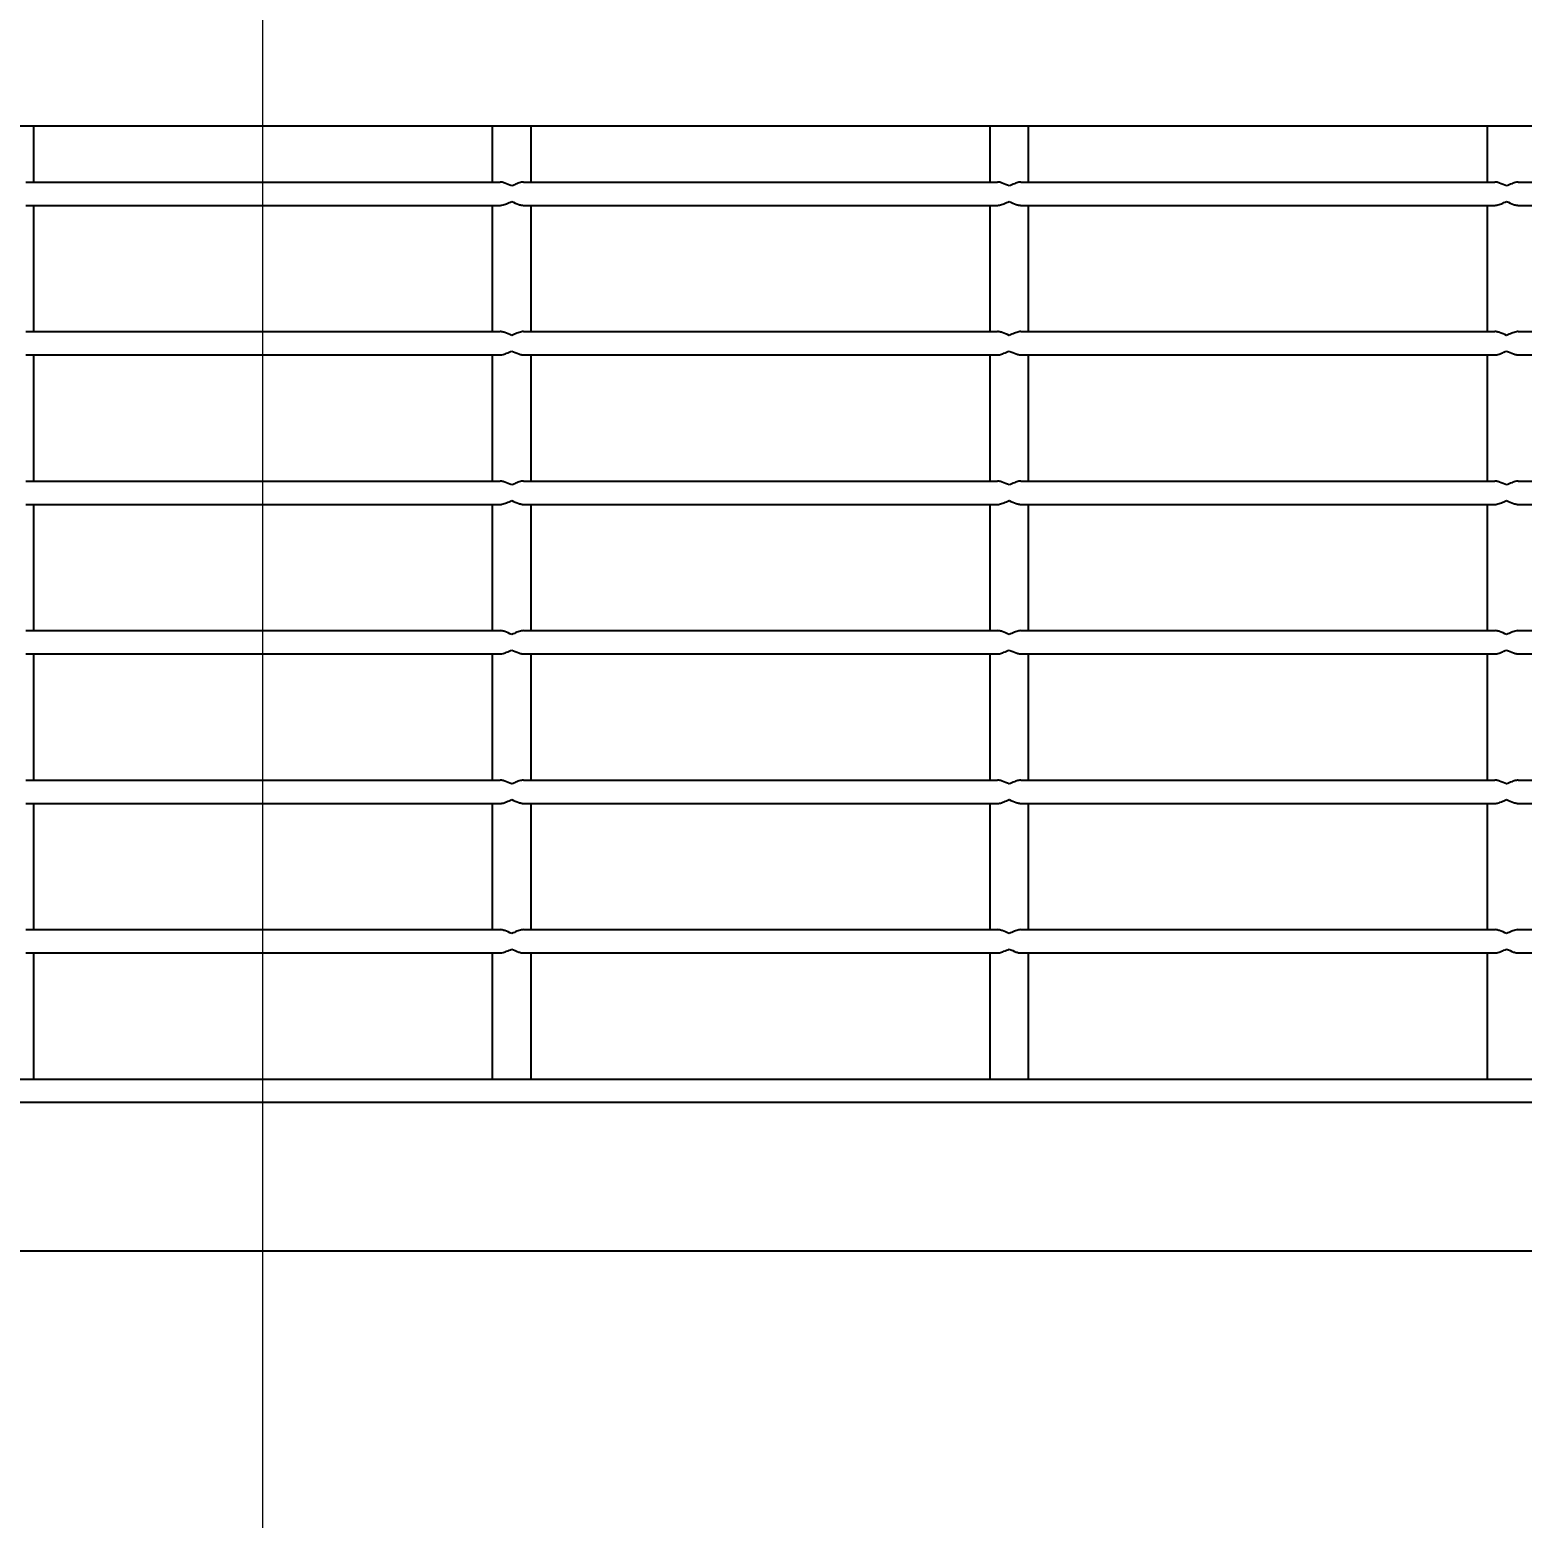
# Model space of a CAD drawing. Header units: millimetres. Extents: x 1293 to 41893, y 1011 to 26911.
# Drawn here: x 13346.9 to 13550.1, y 11144.3 to 11346.9 of the extents above; entities that cross this region are included whole.
import ezdxf

# ---------------------------------------------------------------- set-up
doc = ezdxf.new("R2010")
doc.units = ezdxf.units.MM
doc.header["$LTSCALE"] = 50
doc.linetypes.add('CENTERX2', pattern=[20.32, 12.7, -2.54, 2.54, -2.54])
doc.layers.add('CAPA_1', color=7, linetype='Continuous')
doc.styles.add('SLDTEXTSTYLE0', font='TXT', dxfattribs={"width": 0.75})
doc.dimstyles.new('SLDDIMSTYLE0', dxfattribs={"dimtxt": 100, "dimasz": 100, "dimexe": 0, "dimexo": 0.0625, "dimgap": 25, "dimtad": 2, "dimdec": 0, "dimlfac": 1.5, "dimrnd": 1e-09, "dimzin": 12, "dimdsep": 46, "dimtxsty": 'SLDTEXTSTYLE0', "dimsah": 1, "dimcen": 0.09, "dimadec": 0, "dimazin": 3, "dimtfac": 1, "dimtdec": 0, "dimtofl": 0, "dimtmove": 0, "dimatfit": 3, "dimfxl": 1, "dimfrac": 2, "dimtolj": 1, "dimtzin": 12, "dimarcsym": 0})

# ---------------------------------------------------------------- blocks, each defined once
blk = doc.blocks.new('_D_19')
at = {"layer": 'CAPA_1', "transparency": 16777216}
for p, q in [((16745.16, 13594.82), (16745.16, 10791.15)), ((13378.61, 10942.55), (13378.61, 10791.15)), ((13378.61, 10841.15), (16745.16, 10841.15))]:
    blk.add_line(p, q, dxfattribs=at)
for points in [[(13378.61, 10841.15), (13478.61, 10825.76), (13478.61, 10856.53)], [(16745.16, 10841.15), (16645.16, 10856.53), (16645.16, 10825.76)]]:
    blk.add_solid(points, dxfattribs=at)
at = {"layer": 'CAPA_1', "transparency": 16777216, "insert": (14914.11, 10970.05), "char_height": 100, "attachment_point": 1, "style": 'SLDTEXTSTYLE0'}
blk.add_mtext('5050', dxfattribs=at)

msp = doc.modelspace()

# ---------------------------------------------------------------- linework, layer by layer
at = {"color": 7, "linetype": 'Continuous', "lineweight": 25}
for p, q in [((13124.6101497, 11333.8754316), (13632.6168163, 11333.8754316)), ((13347.3926497, 11326.2132096), (13347.3926497, 11333.8754316)), ((13409.8343163, 11333.8754316), (13409.8343163, 11326.2132096)), ((13415.125983, 11326.2132096), (13415.125983, 11333.8754316)), ((13477.5676497, 11333.8754316), (13477.5676497, 11326.2132096)), ((13482.8593163, 11326.2132096), (13482.8593163, 11333.8754316)), ((13545.300983, 11333.8754316), (13545.300983, 11326.2132096)), ((13346.3343163, 11326.2132096), (13410.8926497, 11326.2132096)), ((13414.0676497, 11326.2132096), (13478.625983, 11326.2132096)), ((13481.800983, 11326.2132096), (13546.3593163, 11326.2132096)), ((13549.5343163, 11326.2132096), (13614.0926497, 11326.2132096)), ((13346.3343163, 11323.0382096), (13410.8926497, 11323.0382096)), ((13347.3926497, 11305.8532096), (13347.3926497, 11323.0382096)), ((13409.8343163, 11323.0382096), (13409.8343163, 11305.8532096)), ((13414.0676497, 11323.0382096), (13478.625983, 11323.0382096)), ((13415.125983, 11305.8532096), (13415.125983, 11323.0382096)), ((13477.5676497, 11323.0382096), (13477.5676497, 11305.8532096)), ((13481.800983, 11323.0382096), (13546.3593163, 11323.0382096)), ((13482.8593163, 11305.8532096), (13482.8593163, 11323.0382096)), ((13545.300983, 11323.0382096), (13545.300983, 11305.8532096)), ((13549.5343163, 11323.0382096), (13614.0926497, 11323.0382096)), ((13346.3343163, 11305.8532096), (13410.8926497, 11305.8532096)), ((13414.0676497, 11305.8532096), (13478.625983, 11305.8532096)), ((13481.800983, 11305.8532096), (13546.3593163, 11305.8532096)), ((13549.5343163, 11305.8532096), (13614.0926497, 11305.8532096)), ((13346.3343163, 11302.6782096), (13410.8926497, 11302.6782096)), ((13347.3926497, 11285.4932096), (13347.3926497, 11302.6782096)), ((13409.8343163, 11302.6782096), (13409.8343163, 11285.4932096)), ((13414.0676497, 11302.6782096), (13478.625983, 11302.6782096)), ((13415.125983, 11285.4932096), (13415.125983, 11302.6782096)), ((13477.5676497, 11302.6782096), (13477.5676497, 11285.4932096)), ((13481.800983, 11302.6782096), (13546.3593163, 11302.6782096)), ((13482.8593163, 11285.4932096), (13482.8593163, 11302.6782096)), ((13545.300983, 11302.6782096), (13545.300983, 11285.4932096)), ((13549.5343163, 11302.6782096), (13614.0926497, 11302.6782096)), ((13346.3343163, 11285.4932096), (13410.8926497, 11285.4932096)), ((13414.0676497, 11285.4932096), (13478.625983, 11285.4932096)), ((13481.800983, 11285.4932096), (13546.3593163, 11285.4932096)), ((13549.5343163, 11285.4932096), (13614.0926497, 11285.4932096)), ((13346.3343163, 11282.3182096), (13410.8926497, 11282.3182096)), ((13347.3926497, 11265.1332096), (13347.3926497, 11282.3182096)), ((13409.8343163, 11282.3182096), (13409.8343163, 11265.1332096)), ((13414.0676497, 11282.3182096), (13478.625983, 11282.3182096)), ((13415.125983, 11265.1332096), (13415.125983, 11282.3182096)), ((13477.5676497, 11282.3182096), (13477.5676497, 11265.1332096)), ((13481.800983, 11282.3182096), (13546.3593163, 11282.3182096)), ((13482.8593163, 11265.1332096), (13482.8593163, 11282.3182096)), ((13545.300983, 11282.3182096), (13545.300983, 11265.1332096)), ((13549.5343163, 11282.3182096), (13614.0926497, 11282.3182096)), ((13346.3343163, 11265.1332096), (13410.8926497, 11265.1332096)), ((13414.0676497, 11265.1332096), (13478.625983, 11265.1332096)), ((13481.800983, 11265.1332096), (13546.3593163, 11265.1332096)), ((13549.5343163, 11265.1332096), (13614.0926497, 11265.1332096)), ((13346.3343163, 11261.9582096), (13410.8926497, 11261.9582096)), ((13347.3926497, 11244.7732096), (13347.3926497, 11261.9582096)), ((13409.8343163, 11261.9582096), (13409.8343163, 11244.7732096)), ((13414.0676497, 11261.9582096), (13478.625983, 11261.9582096)), ((13415.125983, 11244.7732096), (13415.125983, 11261.9582096)), ((13477.5676497, 11261.9582096), (13477.5676497, 11244.7732096)), ((13481.800983, 11261.9582096), (13546.3593163, 11261.9582096)), ((13482.8593163, 11244.7732096), (13482.8593163, 11261.9582096)), ((13545.300983, 11261.9582096), (13545.300983, 11244.7732096)), ((13549.5343163, 11261.9582096), (13614.0926497, 11261.9582096)), ((13346.3343163, 11244.7732096), (13410.8926497, 11244.7732096)), ((13414.0676497, 11244.7732096), (13478.625983, 11244.7732096)), ((13481.800983, 11244.7732096), (13546.3593163, 11244.7732096)), ((13549.5343163, 11244.7732096), (13614.0926497, 11244.7732096)), ((13346.3343163, 11241.5982096), (13410.8926497, 11241.5982096)), ((13347.3926497, 11224.4132096), (13347.3926497, 11241.5982096)), ((13409.8343163, 11241.5982096), (13409.8343163, 11224.4132096)), ((13414.0676497, 11241.5982096), (13478.625983, 11241.5982096)), ((13415.125983, 11224.4132096), (13415.125983, 11241.5982096)), ((13477.5676497, 11241.5982096), (13477.5676497, 11224.4132096)), ((13481.800983, 11241.5982096), (13546.3593163, 11241.5982096)), ((13482.8593163, 11224.4132096), (13482.8593163, 11241.5982096)), ((13545.300983, 11241.5982096), (13545.300983, 11224.4132096)), ((13549.5343163, 11241.5982096), (13614.0926497, 11241.5982096)), ((13346.3343163, 11224.4132096), (13410.8926497, 11224.4132096)), ((13414.0676497, 11224.4132096), (13478.625983, 11224.4132096)), ((13481.800983, 11224.4132096), (13546.3593163, 11224.4132096)), ((13549.5343163, 11224.4132096), (13614.0926497, 11224.4132096)), ((13346.3343163, 11221.2382096), (13410.8926497, 11221.2382096)), ((13347.3926497, 11204.0532096), (13347.3926497, 11221.2382096)), ((13409.8343163, 11221.2382096), (13409.8343163, 11204.0532096)), ((13414.0676497, 11221.2382096), (13478.625983, 11221.2382096)), ((13415.125983, 11204.0532096), (13415.125983, 11221.2382096)), ((13477.5676497, 11221.2382096), (13477.5676497, 11204.0532096)), ((13481.800983, 11221.2382096), (13546.3593163, 11221.2382096)), ((13482.8593163, 11204.0532096), (13482.8593163, 11221.2382096)), ((13545.300983, 11221.2382096), (13545.300983, 11204.0532096)), ((13549.5343163, 11221.2382096), (13614.0926497, 11221.2382096)), ((13126.7301497, 11204.0532096), (13630.4968163, 11204.0532096)), ((13630.4968163, 11200.8782096), (13126.7301497, 11200.8782096)), ((13124.6101497, 11180.666543), (13632.6168163, 11180.666543))]:
    msp.add_line(p, q, dxfattribs=at)
for points, knots in [([(13412.4801497, 11325.684043), (13412.4775938, 11325.685186), (13412.1576554, 11325.8282669), (13411.6821398, 11326.0405375), (13411.1594979, 11326.1968821), (13410.9587425, 11326.2091656), (13410.8926497, 11326.2132096)], [0, 0, 0, 0, 0.0046971273, 0.5879730074, 0.8643521995, 1, 1, 1, 1]), ([(13414.0676497, 11326.2132096), (13413.9831144, 11326.2066482), (13413.7058797, 11326.1851299), (13413.1708202, 11325.9903225), (13412.7194866, 11325.7910822), (13412.4827056, 11325.6851861), (13412.4801497, 11325.684043)], [0, 0, 0, 0, 0.1723614537, 0.5652622384, 0.9953071929, 1, 1, 1, 1]), ([(13480.213483, 11325.684043), (13480.2109271, 11325.685186), (13479.8909887, 11325.8282669), (13479.4154731, 11326.0405375), (13478.8928312, 11326.1968821), (13478.6920758, 11326.2091656), (13478.625983, 11326.2132096)], [0, 0, 0, 0, 0.00469712726, 0.58797300734, 0.86435219951, 1, 1, 1, 1]), ([(13481.800983, 11326.2132096), (13481.7164478, 11326.2066482), (13481.439213, 11326.1851299), (13480.9041536, 11325.9903225), (13480.4528199, 11325.7910822), (13480.2160389, 11325.6851861), (13480.213483, 11325.684043)], [0, 0, 0, 0, 0.1723614537, 0.5652622384, 0.9953071929, 1, 1, 1, 1]), ([(13547.9468163, 11325.684043), (13547.9442604, 11325.685186), (13547.6243221, 11325.8282669), (13547.1488064, 11326.0405375), (13546.6261645, 11326.1968821), (13546.4254092, 11326.2091656), (13546.3593163, 11326.2132096)], [0, 0, 0, 0, 0.0046971273, 0.5879730074, 0.8643521995, 1, 1, 1, 1]), ([(13549.5343163, 11326.2132096), (13549.4497811, 11326.2066482), (13549.1725464, 11326.1851299), (13548.6374869, 11325.9903225), (13548.1861532, 11325.7910822), (13547.9493723, 11325.6851861), (13547.9468163, 11325.684043)], [0, 0, 0, 0, 0.1723614537, 0.5652622384, 0.9953071929, 1, 1, 1, 1]), ([(13410.8926497, 11323.0382096), (13410.9771849, 11323.0447711), (13411.2544196, 11323.0662894), (13411.7894791, 11323.2610968), (13412.2408128, 11323.460337), (13412.4775937, 11323.5662332), (13412.4801497, 11323.5673763)], [0, 0, 0, 0, 0.1723614537, 0.5652622384, 0.9953071929, 1, 1, 1, 1]), ([(13412.4801497, 11323.5673763), (13412.4827055, 11323.5662333), (13412.8026439, 11323.4231524), (13413.2781596, 11323.2108817), (13413.8008014, 11323.0545372), (13414.0015568, 11323.0422536), (13414.0676497, 11323.0382096)], [0, 0, 0, 0, 0.0046971273, 0.5879730075, 0.8643521995, 1, 1, 1, 1]), ([(13478.625983, 11323.0382096), (13478.7105182, 11323.0447711), (13478.987753, 11323.0662894), (13479.5228124, 11323.2610968), (13479.9741461, 11323.460337), (13480.210927, 11323.5662332), (13480.213483, 11323.5673763)], [0, 0, 0, 0, 0.1723614537, 0.5652622384, 0.9953071929, 1, 1, 1, 1]), ([(13480.213483, 11323.5673763), (13480.2160389, 11323.5662333), (13480.5359773, 11323.4231524), (13481.0114929, 11323.2108817), (13481.5341348, 11323.0545372), (13481.7348902, 11323.0422536), (13481.800983, 11323.0382096)], [0, 0, 0, 0, 0.0046971273, 0.5879730074, 0.8643521995, 1, 1, 1, 1]), ([(13546.3593163, 11323.0382096), (13546.4438516, 11323.0447711), (13546.7210863, 11323.0662894), (13547.2561457, 11323.2610968), (13547.7074794, 11323.460337), (13547.9442604, 11323.5662332), (13547.9468163, 11323.5673763)], [0, 0, 0, 0, 0.1723614537, 0.5652622384, 0.9953071929, 1, 1, 1, 1]), ([(13547.9468163, 11323.5673763), (13547.9493722, 11323.5662333), (13548.2693106, 11323.4231524), (13548.7448262, 11323.2108817), (13549.2674681, 11323.0545372), (13549.4682235, 11323.0422536), (13549.5343163, 11323.0382096)], [0, 0, 0, 0, 0.0046971273, 0.5879730075, 0.8643521995, 1, 1, 1, 1]), ([(13412.4801497, 11305.324043), (13412.4775938, 11305.325186), (13412.1576554, 11305.4682669), (13411.6821398, 11305.6805375), (13411.1594979, 11305.8368821), (13410.9587425, 11305.8491656), (13410.8926497, 11305.8532096)], [0, 0, 0, 0, 0.0046971273, 0.5879730074, 0.8643521995, 1, 1, 1, 1]), ([(13414.0676497, 11305.8532096), (13413.9831144, 11305.8466482), (13413.7058797, 11305.8251299), (13413.1708202, 11305.6303225), (13412.7194866, 11305.4310822), (13412.4827056, 11305.3251861), (13412.4801497, 11305.324043)], [0, 0, 0, 0, 0.17236145372, 0.56526223842, 0.99530719289, 1, 1, 1, 1]), ([(13480.213483, 11305.324043), (13480.2109271, 11305.325186), (13479.8909887, 11305.4682669), (13479.4154731, 11305.6805375), (13478.8928312, 11305.8368821), (13478.6920758, 11305.8491656), (13478.625983, 11305.8532096)], [0, 0, 0, 0, 0.0046971273, 0.5879730073, 0.8643521995, 1, 1, 1, 1]), ([(13481.800983, 11305.8532096), (13481.7164478, 11305.8466482), (13481.439213, 11305.8251299), (13480.9041536, 11305.6303225), (13480.4528199, 11305.4310822), (13480.2160389, 11305.3251861), (13480.213483, 11305.324043)], [0, 0, 0, 0, 0.1723614537, 0.5652622384, 0.9953071929, 1, 1, 1, 1]), ([(13547.9468163, 11305.324043), (13547.9442604, 11305.325186), (13547.6243221, 11305.4682669), (13547.1488064, 11305.6805375), (13546.6261645, 11305.8368821), (13546.4254092, 11305.8491656), (13546.3593163, 11305.8532096)], [0, 0, 0, 0, 0.0046971273, 0.5879730074, 0.8643521995, 1, 1, 1, 1]), ([(13549.5343163, 11305.8532096), (13549.4497811, 11305.8466482), (13549.1725464, 11305.8251299), (13548.6374869, 11305.6303225), (13548.1861532, 11305.4310822), (13547.9493723, 11305.3251861), (13547.9468163, 11305.324043)], [0, 0, 0, 0, 0.17236145372, 0.56526223842, 0.99530719289, 1, 1, 1, 1]), ([(13410.8926497, 11302.6782096), (13410.9771849, 11302.6847711), (13411.2544196, 11302.7062894), (13411.7894791, 11302.9010968), (13412.2408128, 11303.100337), (13412.4775937, 11303.2062332), (13412.4801497, 11303.2073763)], [0, 0, 0, 0, 0.1723614537, 0.5652622384, 0.9953071929, 1, 1, 1, 1]), ([(13412.4801497, 11303.2073763), (13412.4827055, 11303.2062333), (13412.8026439, 11303.0631524), (13413.2781596, 11302.8508817), (13413.8008014, 11302.6945372), (13414.0015568, 11302.6822536), (13414.0676497, 11302.6782096)], [0, 0, 0, 0, 0.0046971273, 0.5879730075, 0.8643521995, 1, 1, 1, 1]), ([(13478.625983, 11302.6782096), (13478.7105182, 11302.6847711), (13478.987753, 11302.7062894), (13479.5228124, 11302.9010968), (13479.9741461, 11303.100337), (13480.210927, 11303.2062332), (13480.213483, 11303.2073763)], [0, 0, 0, 0, 0.1723614537, 0.5652622384, 0.9953071929, 1, 1, 1, 1]), ([(13480.213483, 11303.2073763), (13480.2160389, 11303.2062333), (13480.5359773, 11303.0631524), (13481.0114929, 11302.8508817), (13481.5341348, 11302.6945372), (13481.7348902, 11302.6822536), (13481.800983, 11302.6782096)], [0, 0, 0, 0, 0.0046971273, 0.5879730074, 0.8643521995, 1, 1, 1, 1]), ([(13546.3593163, 11302.6782096), (13546.4438516, 11302.6847711), (13546.7210863, 11302.7062894), (13547.2561457, 11302.9010968), (13547.7074794, 11303.100337), (13547.9442604, 11303.2062332), (13547.9468163, 11303.2073763)], [0, 0, 0, 0, 0.1723614537, 0.5652622384, 0.9953071929, 1, 1, 1, 1]), ([(13547.9468163, 11303.2073763), (13547.9493722, 11303.2062333), (13548.2693106, 11303.0631524), (13548.7448262, 11302.8508817), (13549.2674681, 11302.6945372), (13549.4682235, 11302.6822536), (13549.5343163, 11302.6782096)], [0, 0, 0, 0, 0.0046971273, 0.5879730075, 0.8643521995, 1, 1, 1, 1]), ([(13412.4801497, 11284.964043), (13412.4775938, 11284.965186), (13412.1576554, 11285.1082669), (13411.6821398, 11285.3205375), (13411.1594979, 11285.4768821), (13410.9587425, 11285.4891656), (13410.8926497, 11285.4932096)], [0, 0, 0, 0, 0.0046971273, 0.5879730074, 0.8643521995, 1, 1, 1, 1]), ([(13414.0676497, 11285.4932096), (13413.9831144, 11285.4866482), (13413.7058797, 11285.4651299), (13413.1708202, 11285.2703225), (13412.7194866, 11285.0710822), (13412.4827056, 11284.9651861), (13412.4801497, 11284.964043)], [0, 0, 0, 0, 0.17236145372, 0.56526223842, 0.99530719289, 1, 1, 1, 1]), ([(13480.213483, 11284.964043), (13480.2109271, 11284.965186), (13479.8909887, 11285.1082669), (13479.4154731, 11285.3205375), (13478.8928312, 11285.4768821), (13478.6920758, 11285.4891656), (13478.625983, 11285.4932096)], [0, 0, 0, 0, 0.0046971273, 0.5879730073, 0.8643521995, 1, 1, 1, 1]), ([(13481.800983, 11285.4932096), (13481.7164478, 11285.4866482), (13481.439213, 11285.4651299), (13480.9041536, 11285.2703225), (13480.4528199, 11285.0710822), (13480.2160389, 11284.9651861), (13480.213483, 11284.964043)], [0, 0, 0, 0, 0.1723614537, 0.5652622384, 0.9953071929, 1, 1, 1, 1]), ([(13547.9468163, 11284.964043), (13547.9442604, 11284.965186), (13547.6243221, 11285.1082669), (13547.1488064, 11285.3205375), (13546.6261645, 11285.4768821), (13546.4254092, 11285.4891656), (13546.3593163, 11285.4932096)], [0, 0, 0, 0, 0.0046971273, 0.5879730074, 0.8643521995, 1, 1, 1, 1]), ([(13549.5343163, 11285.4932096), (13549.4497811, 11285.4866482), (13549.1725464, 11285.4651299), (13548.6374869, 11285.2703225), (13548.1861532, 11285.0710822), (13547.9493723, 11284.9651861), (13547.9468163, 11284.964043)], [0, 0, 0, 0, 0.17236145372, 0.56526223842, 0.99530719289, 1, 1, 1, 1]), ([(13410.8926497, 11282.3182096), (13410.9771849, 11282.3247711), (13411.2544196, 11282.3462894), (13411.7894791, 11282.5410968), (13412.2408128, 11282.740337), (13412.4775937, 11282.8462332), (13412.4801497, 11282.8473763)], [0, 0, 0, 0, 0.1723614537, 0.5652622384, 0.9953071929, 1, 1, 1, 1]), ([(13412.4801497, 11282.8473763), (13412.4827055, 11282.8462333), (13412.8026439, 11282.7031524), (13413.2781596, 11282.4908817), (13413.8008014, 11282.3345372), (13414.0015568, 11282.3222536), (13414.0676497, 11282.3182096)], [0, 0, 0, 0, 0.0046971273, 0.5879730075, 0.8643521995, 1, 1, 1, 1]), ([(13478.625983, 11282.3182096), (13478.7105182, 11282.3247711), (13478.987753, 11282.3462894), (13479.5228124, 11282.5410968), (13479.9741461, 11282.740337), (13480.210927, 11282.8462332), (13480.213483, 11282.8473763)], [0, 0, 0, 0, 0.1723614537, 0.5652622384, 0.9953071929, 1, 1, 1, 1]), ([(13480.213483, 11282.8473763), (13480.2160389, 11282.8462333), (13480.5359773, 11282.7031524), (13481.0114929, 11282.4908817), (13481.5341348, 11282.3345372), (13481.7348902, 11282.3222536), (13481.800983, 11282.3182096)], [0, 0, 0, 0, 0.0046971273, 0.5879730074, 0.8643521995, 1, 1, 1, 1]), ([(13546.3593163, 11282.3182096), (13546.4438516, 11282.3247711), (13546.7210863, 11282.3462894), (13547.2561457, 11282.5410968), (13547.7074794, 11282.740337), (13547.9442604, 11282.8462332), (13547.9468163, 11282.8473763)], [0, 0, 0, 0, 0.17236145373, 0.56526223844, 0.99530719289, 1, 1, 1, 1]), ([(13547.9468163, 11282.8473763), (13547.9493722, 11282.8462333), (13548.2693106, 11282.7031524), (13548.7448262, 11282.4908817), (13549.2674681, 11282.3345372), (13549.4682235, 11282.3222536), (13549.5343163, 11282.3182096)], [0, 0, 0, 0, 0.0046971273, 0.5879730075, 0.8643521995, 1, 1, 1, 1]), ([(13412.4801497, 11264.604043), (13412.4775938, 11264.605186), (13412.1576554, 11264.7482669), (13411.6821398, 11264.9605375), (13411.1594979, 11265.1168821), (13410.9587425, 11265.1291656), (13410.8926497, 11265.1332096)], [0, 0, 0, 0, 0.0046971273, 0.5879730074, 0.8643521995, 1, 1, 1, 1]), ([(13414.0676497, 11265.1332096), (13413.9831144, 11265.1266482), (13413.7058797, 11265.1051299), (13413.1708202, 11264.9103225), (13412.7194866, 11264.7110822), (13412.4827056, 11264.6051861), (13412.4801497, 11264.604043)], [0, 0, 0, 0, 0.1723614537, 0.5652622384, 0.9953071929, 1, 1, 1, 1]), ([(13480.213483, 11264.604043), (13480.2109271, 11264.605186), (13479.8909887, 11264.7482669), (13479.4154731, 11264.9605375), (13478.8928312, 11265.1168821), (13478.6920758, 11265.1291656), (13478.625983, 11265.1332096)], [0, 0, 0, 0, 0.0046971273, 0.5879730073, 0.8643521995, 1, 1, 1, 1]), ([(13481.800983, 11265.1332096), (13481.7164478, 11265.1266482), (13481.439213, 11265.1051299), (13480.9041536, 11264.9103225), (13480.4528199, 11264.7110822), (13480.2160389, 11264.6051861), (13480.213483, 11264.604043)], [0, 0, 0, 0, 0.1723614537, 0.5652622384, 0.9953071929, 1, 1, 1, 1]), ([(13547.9468163, 11264.604043), (13547.9442604, 11264.605186), (13547.6243221, 11264.7482669), (13547.1488064, 11264.9605375), (13546.6261645, 11265.1168821), (13546.4254092, 11265.1291656), (13546.3593163, 11265.1332096)], [0, 0, 0, 0, 0.00469712726, 0.58797300743, 0.86435219951, 1, 1, 1, 1]), ([(13549.5343163, 11265.1332096), (13549.4497811, 11265.1266482), (13549.1725464, 11265.1051299), (13548.6374869, 11264.9103225), (13548.1861532, 11264.7110822), (13547.9493723, 11264.6051861), (13547.9468163, 11264.604043)], [0, 0, 0, 0, 0.1723614537, 0.5652622384, 0.9953071929, 1, 1, 1, 1]), ([(13410.8926497, 11261.9582096), (13410.9771849, 11261.9647711), (13411.2544196, 11261.9862894), (13411.7894791, 11262.1810968), (13412.2408128, 11262.380337), (13412.4775937, 11262.4862332), (13412.4801497, 11262.4873763)], [0, 0, 0, 0, 0.1723614537, 0.5652622384, 0.9953071929, 1, 1, 1, 1]), ([(13412.4801497, 11262.4873763), (13412.4827055, 11262.4862333), (13412.8026439, 11262.3431524), (13413.2781596, 11262.1308817), (13413.8008014, 11261.9745372), (13414.0015568, 11261.9622536), (13414.0676497, 11261.9582096)], [0, 0, 0, 0, 0.0046971273, 0.5879730075, 0.8643521995, 1, 1, 1, 1]), ([(13478.625983, 11261.9582096), (13478.7105182, 11261.9647711), (13478.987753, 11261.9862894), (13479.5228124, 11262.1810968), (13479.9741461, 11262.380337), (13480.210927, 11262.4862332), (13480.213483, 11262.4873763)], [0, 0, 0, 0, 0.1723614537, 0.5652622384, 0.9953071929, 1, 1, 1, 1]), ([(13480.213483, 11262.4873763), (13480.2160389, 11262.4862333), (13480.5359773, 11262.3431524), (13481.0114929, 11262.1308817), (13481.5341348, 11261.9745372), (13481.7348902, 11261.9622536), (13481.800983, 11261.9582096)], [0, 0, 0, 0, 0.0046971273, 0.5879730074, 0.8643521995, 1, 1, 1, 1]), ([(13546.3593163, 11261.9582096), (13546.4438516, 11261.9647711), (13546.7210863, 11261.9862894), (13547.2561457, 11262.1810968), (13547.7074794, 11262.380337), (13547.9442604, 11262.4862332), (13547.9468163, 11262.4873763)], [0, 0, 0, 0, 0.17236145373, 0.56526223844, 0.99530719289, 1, 1, 1, 1]), ([(13547.9468163, 11262.4873763), (13547.9493722, 11262.4862333), (13548.2693106, 11262.3431524), (13548.7448262, 11262.1308817), (13549.2674681, 11261.9745372), (13549.4682235, 11261.9622536), (13549.5343163, 11261.9582096)], [0, 0, 0, 0, 0.0046971273, 0.5879730075, 0.8643521995, 1, 1, 1, 1]), ([(13412.4801497, 11244.244043), (13412.4775938, 11244.245186), (13412.1576554, 11244.3882669), (13411.6821398, 11244.6005375), (13411.1594979, 11244.7568821), (13410.9587425, 11244.7691656), (13410.8926497, 11244.7732096)], [0, 0, 0, 0, 0.0046971273, 0.5879730074, 0.8643521995, 1, 1, 1, 1]), ([(13414.0676497, 11244.7732096), (13413.9831144, 11244.7666482), (13413.7058797, 11244.7451299), (13413.1708202, 11244.5503225), (13412.7194866, 11244.3510822), (13412.4827056, 11244.2451861), (13412.4801497, 11244.244043)], [0, 0, 0, 0, 0.1723614537, 0.5652622384, 0.9953071929, 1, 1, 1, 1]), ([(13480.213483, 11244.244043), (13480.2109271, 11244.245186), (13479.8909887, 11244.3882669), (13479.4154731, 11244.6005375), (13478.8928312, 11244.7568821), (13478.6920758, 11244.7691656), (13478.625983, 11244.7732096)], [0, 0, 0, 0, 0.0046971273, 0.5879730073, 0.8643521995, 1, 1, 1, 1]), ([(13481.800983, 11244.7732096), (13481.7164478, 11244.7666482), (13481.439213, 11244.7451299), (13480.9041536, 11244.5503225), (13480.4528199, 11244.3510822), (13480.2160389, 11244.2451861), (13480.213483, 11244.244043)], [0, 0, 0, 0, 0.1723614537, 0.5652622384, 0.9953071929, 1, 1, 1, 1]), ([(13547.9468163, 11244.244043), (13547.9442604, 11244.245186), (13547.6243221, 11244.3882669), (13547.1488064, 11244.6005375), (13546.6261645, 11244.7568821), (13546.4254092, 11244.7691656), (13546.3593163, 11244.7732096)], [0, 0, 0, 0, 0.00469712726, 0.58797300743, 0.86435219951, 1, 1, 1, 1]), ([(13549.5343163, 11244.7732096), (13549.4497811, 11244.7666482), (13549.1725464, 11244.7451299), (13548.6374869, 11244.5503225), (13548.1861532, 11244.3510822), (13547.9493723, 11244.2451861), (13547.9468163, 11244.244043)], [0, 0, 0, 0, 0.1723614537, 0.5652622384, 0.9953071929, 1, 1, 1, 1]), ([(13410.8926497, 11241.5982096), (13410.9771849, 11241.6047711), (13411.2544196, 11241.6262894), (13411.7894791, 11241.8210968), (13412.2408128, 11242.020337), (13412.4775937, 11242.1262332), (13412.4801497, 11242.1273763)], [0, 0, 0, 0, 0.1723614537, 0.5652622384, 0.9953071929, 1, 1, 1, 1]), ([(13412.4801497, 11242.1273763), (13412.4827055, 11242.1262333), (13412.8026439, 11241.9831524), (13413.2781596, 11241.7708817), (13413.8008014, 11241.6145372), (13414.0015568, 11241.6022536), (13414.0676497, 11241.5982096)], [0, 0, 0, 0, 0.0046971273, 0.5879730075, 0.8643521995, 1, 1, 1, 1]), ([(13478.625983, 11241.5982096), (13478.7105182, 11241.6047711), (13478.987753, 11241.6262894), (13479.5228124, 11241.8210968), (13479.9741461, 11242.020337), (13480.210927, 11242.1262332), (13480.213483, 11242.1273763)], [0, 0, 0, 0, 0.1723614537, 0.5652622384, 0.9953071929, 1, 1, 1, 1]), ([(13480.213483, 11242.1273763), (13480.2160389, 11242.1262333), (13480.5359773, 11241.9831524), (13481.0114929, 11241.7708817), (13481.5341348, 11241.6145372), (13481.7348902, 11241.6022536), (13481.800983, 11241.5982096)], [0, 0, 0, 0, 0.0046971273, 0.5879730074, 0.8643521995, 1, 1, 1, 1]), ([(13546.3593163, 11241.5982096), (13546.4438516, 11241.6047711), (13546.7210863, 11241.6262894), (13547.2561457, 11241.8210968), (13547.7074794, 11242.020337), (13547.9442604, 11242.1262332), (13547.9468163, 11242.1273763)], [0, 0, 0, 0, 0.1723614537, 0.5652622384, 0.9953071929, 1, 1, 1, 1]), ([(13547.9468163, 11242.1273763), (13547.9493722, 11242.1262333), (13548.2693106, 11241.9831524), (13548.7448262, 11241.7708817), (13549.2674681, 11241.6145372), (13549.4682235, 11241.6022536), (13549.5343163, 11241.5982096)], [0, 0, 0, 0, 0.0046971273, 0.5879730075, 0.8643521995, 1, 1, 1, 1]), ([(13412.4801497, 11223.884043), (13412.4775938, 11223.885186), (13412.1576554, 11224.0282669), (13411.6821398, 11224.2405375), (13411.1594979, 11224.3968821), (13410.9587425, 11224.4091656), (13410.8926497, 11224.4132096)], [0, 0, 0, 0, 0.0046971273, 0.5879730074, 0.8643521995, 1, 1, 1, 1]), ([(13414.0676497, 11224.4132096), (13413.9831144, 11224.4066482), (13413.7058797, 11224.3851299), (13413.1708202, 11224.1903225), (13412.7194866, 11223.9910822), (13412.4827056, 11223.8851861), (13412.4801497, 11223.884043)], [0, 0, 0, 0, 0.1723614537, 0.5652622384, 0.9953071929, 1, 1, 1, 1]), ([(13480.213483, 11223.884043), (13480.2109271, 11223.885186), (13479.8909887, 11224.0282669), (13479.4154731, 11224.2405375), (13478.8928312, 11224.3968821), (13478.6920758, 11224.4091656), (13478.625983, 11224.4132096)], [0, 0, 0, 0, 0.0046971273, 0.5879730073, 0.8643521995, 1, 1, 1, 1]), ([(13481.800983, 11224.4132096), (13481.7164478, 11224.4066482), (13481.439213, 11224.3851299), (13480.9041536, 11224.1903225), (13480.4528199, 11223.9910822), (13480.2160389, 11223.8851861), (13480.213483, 11223.884043)], [0, 0, 0, 0, 0.1723614537, 0.5652622384, 0.9953071929, 1, 1, 1, 1]), ([(13547.9468163, 11223.884043), (13547.9442604, 11223.885186), (13547.6243221, 11224.0282669), (13547.1488064, 11224.2405375), (13546.6261645, 11224.3968821), (13546.4254092, 11224.4091656), (13546.3593163, 11224.4132096)], [0, 0, 0, 0, 0.00469712726, 0.58797300743, 0.86435219951, 1, 1, 1, 1]), ([(13549.5343163, 11224.4132096), (13549.4497811, 11224.4066482), (13549.1725464, 11224.3851299), (13548.6374869, 11224.1903225), (13548.1861532, 11223.9910822), (13547.9493723, 11223.8851861), (13547.9468163, 11223.884043)], [0, 0, 0, 0, 0.1723614537, 0.5652622384, 0.9953071929, 1, 1, 1, 1]), ([(13410.8926497, 11221.2382096), (13410.9771849, 11221.2447711), (13411.2544196, 11221.2662894), (13411.7894791, 11221.4610968), (13412.2408128, 11221.660337), (13412.4775937, 11221.7662332), (13412.4801497, 11221.7673763)], [0, 0, 0, 0, 0.17236145373, 0.56526223843, 0.99530719289, 1, 1, 1, 1]), ([(13412.4801497, 11221.7673763), (13412.4827055, 11221.7662333), (13412.8026439, 11221.6231524), (13413.2781596, 11221.4108817), (13413.8008014, 11221.2545372), (13414.0015568, 11221.2422536), (13414.0676497, 11221.2382096)], [0, 0, 0, 0, 0.0046971273, 0.5879730075, 0.8643521995, 1, 1, 1, 1]), ([(13478.625983, 11221.2382096), (13478.7105182, 11221.2447711), (13478.987753, 11221.2662894), (13479.5228124, 11221.4610968), (13479.9741461, 11221.660337), (13480.210927, 11221.7662332), (13480.213483, 11221.7673763)], [0, 0, 0, 0, 0.1723614537, 0.5652622384, 0.9953071929, 1, 1, 1, 1]), ([(13480.213483, 11221.7673763), (13480.2160389, 11221.7662333), (13480.5359773, 11221.6231524), (13481.0114929, 11221.4108817), (13481.5341348, 11221.2545372), (13481.7348902, 11221.2422536), (13481.800983, 11221.2382096)], [0, 0, 0, 0, 0.0046971273, 0.5879730074, 0.8643521995, 1, 1, 1, 1]), ([(13546.3593163, 11221.2382096), (13546.4438516, 11221.2447711), (13546.7210863, 11221.2662894), (13547.2561457, 11221.4610968), (13547.7074794, 11221.660337), (13547.9442604, 11221.7662332), (13547.9468163, 11221.7673763)], [0, 0, 0, 0, 0.1723614537, 0.5652622384, 0.9953071929, 1, 1, 1, 1]), ([(13547.9468163, 11221.7673763), (13547.9493722, 11221.7662333), (13548.2693106, 11221.6231524), (13548.7448262, 11221.4108817), (13549.2674681, 11221.2545372), (13549.4682235, 11221.2422536), (13549.5343163, 11221.2382096)], [0, 0, 0, 0, 0.0046971273, 0.5879730075, 0.8643521995, 1, 1, 1, 1])]:
    msp.add_open_spline(points, degree=3, knots=knots, dxfattribs=at)
at = {"layer": 'CAPA_1', "linetype": 'CENTERX2', "lineweight": 18, "ltscale": 0.666667}
msp.add_line((13378.6101497, 11006.0549012), (13378.6101497, 13356.5065398), dxfattribs=at)

# ---------------------------------------------------------------- dimensions: what is measured, and where the dimension line sits
at = {"layer": 'CAPA_1'}
dim = msp.add_linear_dim(base=(16745.1618891, 10841.1478125), p1=(13378.6101497, 11006.0549012), p2=(16745.1618891, 13658.3232972), dimstyle='SLDDIMSTYLE0', dxfattribs=at)
dim.commit()
dim.dimension.update_dxf_attribs({"geometry": '_D_19', "text_midpoint": (15061.8860194, 10841.1478125), "dimtype": 160})

doc.saveas('drawing.dxf')
